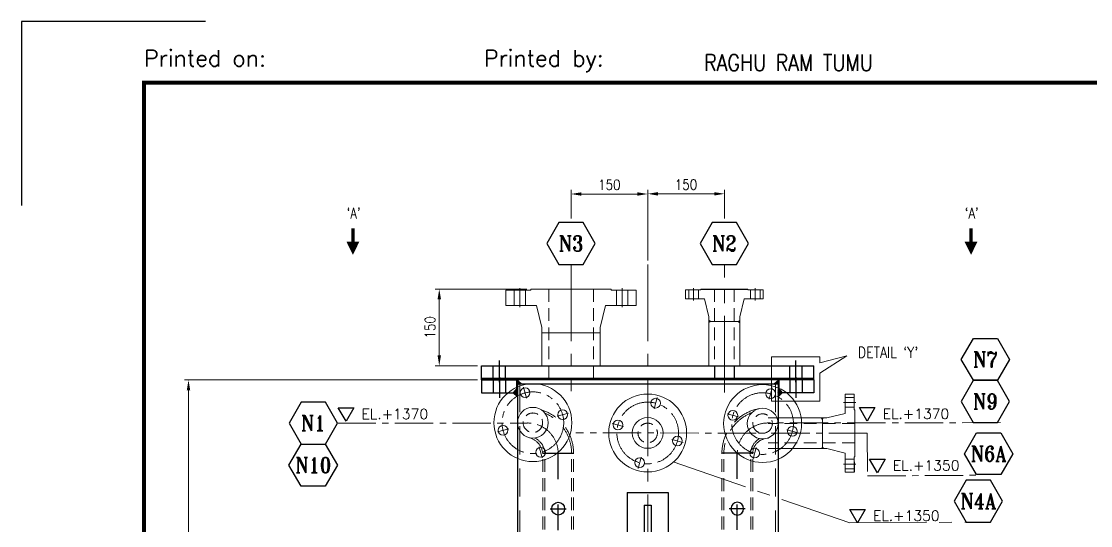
# Model space of a CAD drawing. Header units: inches. Extents: x -31906 to -25178, y -20157 to -15405.
# Drawn here: x -31906 to -29815, y -16391 to -15405 of the extents above; entities that cross this region are included whole.
import ezdxf
from ezdxf.enums import TextEntityAlignment as Align

# ---------------------------------------------------------------- set-up
doc = ezdxf.new("R2010")
doc.units = ezdxf.units.IN
doc.header["$LTSCALE"] = 200
doc.header["$MEASUREMENT"] = 0
for name, pattern in [('CENTER', [2, 1.25, -0.25, 0.25, -0.25]), ('CENTER2', [1.125, 0.75, -0.125, 0.125, -0.125]), ('HIDDEN', [0.375, 0.25, -0.125]), ('PHANTOM2', [1.25, 0.625, -0.125, 0.125, -0.125, 0.125, -0.125])]:
    doc.linetypes.add(name, pattern=pattern)
for name, color, linetype, lineweight in [('1 (CEN)', 1, 'CENTER2', 9), ('2', 2, 'CENTER', 20), ('AM_5', 3, 'Continuous', 15), ('Center line', 2, 'CENTER2', 9), ('EQUIPMENT', 4, 'Continuous', 13), ('Hidden Line', 3, 'HIDDEN', 9), ('OBJECT', 7, 'Continuous', 18)]:
    doc.layers.add(name, color=color, linetype=linetype, lineweight=lineweight)
for name, color, linetype in [('BORDER1', 3, 'Continuous'), ('BORDER2', 7, 'Continuous'), ('CENTER', 1, 'CENTER'), ('CENTRE', 1, 'CENTER2'), ('DIMENSION', 8, 'Continuous'), ('text', 3, 'Continuous'), ('WELD', 5, 'Continuous')]:
    doc.layers.add(name, color=color, linetype=linetype)
doc.styles.add('ROMANC', font='ROMANC', dxfattribs={"height": 5})
doc.styles.add('ROMAND', font='romand.shx', dxfattribs={"width": 0.8})
doc.styles.add('ROMANS', font='romans.shx', dxfattribs={"width": 0.85})
doc.styles.add('ROMANT', font='romant.shx')
doc.styles.get("Standard").update_dxf_attribs({"font": 'romans.shx'})
doc.dimstyles.new('VEP-8$0', dxfattribs={"dimscale": 8, "dimtxt": 2.5, "dimasz": 2.5, "dimexe": 1, "dimexo": 1, "dimgap": 1, "dimtad": 1, "dimdec": 1, "dimlfac": -1, "dimzin": 9, "dimdsep": 46, "dimtxsty": 'ROMANS', "dimcen": 0, "dimclrd": 256, "dimclre": 256, "dimclrt": 3, "dimadec": 0, "dimazin": 2, "dimtfac": 1, "dimtdec": 1, "dimtmove": 0, "dimatfit": 3, "dimfxl": 1, "dimlwd": -1, "dimlwe": -1, "dimarcsym": 1})

# ---------------------------------------------------------------- blocks, each defined once
blk = doc.blocks.new('0')
at = {"layer": 'BORDER1', "color": 154, "true_color": 0x1859a9, "const_width": 1}
blk.add_lwpolyline([(0, 564), (796, 564), (796, 0), (0, 0)], close=True, dxfattribs=at)
at = {"layer": 'BORDER2'}
blk.add_lwpolyline([(15, 579), (-30, 579), (-30, 534)], dxfattribs=at)
at = {"layer": 'BORDER2', "color": 7, "style": 'ROMANS'}
blk.add_text('Printed on:                 Printed by:', height=4, dxfattribs=at).set_placement((0, 568))
at = {"layer": 'BORDER2', "color": 7, "char_height": 4, "attachment_point": 7, "style": 'ROMANS'}
for s, insert in [('RAGHU RAM TUMU', (136.97, 566.89)), ('{\\W0.8;}', (38.6, 566.89))]:
    blk.add_mtext(s, dxfattribs=dict(at, insert=insert))
at = {"layer": 'BORDER2', "flags": 8}
for tag, height, style, p in [('REV-A', 2.7, 'ROMANS', (662.76, 118.68)), ('RE-A', 7, 'ROMANT', (745.34, 6.15))]:
    blk.add_attdef(tag, text='', height=height, dxfattribs=dict(at, style=style)).set_placement(p, align=Align.CENTER)
at = {"layer": 'BORDER2', "style": 'ROMANS', "width": 4.59626}
blk.add_attdef('DATE-A', text='', height=2.7, dxfattribs=at).set_placement((668.47, 118.68), (681.47, 118.68), align=Align.FIT)
at = {"layer": 'BORDER2'}
for tag, height, style, p in [('DRN-A', 2.7, 'ROMANS', (689.55, 118.68)), ('CHD-A', 2.7, 'ROMANS', (701.61, 118.68)), ('APD-A', 2.7, 'ROMANS', (713.32, 118.68)), ('CONS_CONT_VEND', 3.5, 'ROMANC', (726, 61.94))]:
    blk.add_attdef(tag, text='', height=height, dxfattribs=dict(at, style=style)).set_placement(p, align=Align.CENTER)
at = {"layer": 'BORDER2', "style": 'ROMANS', "width": 0.8}
for tag, p, height in [('1:X', (670.77, 103.49), 3), ('LOC', (709.61, 103.49), 3), ('PROJ_NO', (774.84, 103.49), 3), ('CONS_DRG_NO', (681.74, 53.26), 2.5)]:
    blk.add_attdef(tag, p, '', height=height, dxfattribs=at)
at = {"layer": 'BORDER2', "lineweight": 30, "width": 0.8, "flags": 104}
blk.add_attdef('COMMENTS-A', text='', height=2.2, dxfattribs=at).set_placement((720.55, 120.5), align=Align.MIDDLE_LEFT)
at = {"layer": 'BORDER2', "style": 'ROMANS', "width": 0.8}
for tag, p in [('PROJECT_TITLE_1', (726, 45.91)), ('PROJECT_TITLE_2', (726, 40.58))]:
    blk.add_attdef(tag, text='', height=3.5, dxfattribs=at).set_placement(p, align=Align.MIDDLE)
at = {"layer": 'BORDER2', "style": 'ROMANT', "width": 0.8}
for tag, p in [('DRG_TITLE_1', (726, 29.73)), ('DRG_TITLE_2', (726, 23.03)), ('DRG_TITLE_3', (726, 16.33))]:
    blk.add_attdef(tag, text='', height=4, dxfattribs=at).set_placement(p, align=Align.CENTER)
at = {"layer": 'BORDER2', "style": 'ROMANT'}
for tag, p in [('AR', (668.95, 6.15)), ('PA', (683.03, 6.15)), ('DC', (697.09, 6.15)), ('TS', (775.94, 6.15))]:
    blk.add_attdef(tag, p, '', height=7, dxfattribs=at)
for tag, p in [('SRNO', (736.79, 6.15)), ('SH', (771.83, 6.2))]:
    blk.add_attdef(tag, text='', height=7, dxfattribs=at).set_placement(p, align=Align.RIGHT)
at = {"layer": 'BORDER2', "style": 'ROMANS', "flags": 2}
blk.add_attdef('TB_VERSION', text='', height=2, dxfattribs=at).set_placement((1, -1), align=Align.TOP_LEFT)
blk = doc.blocks.new('A$C5ec613ee')
for p, q in [((-40, 100), (-40, -100)), ((-40, 100), (40, 100)), ((40, 100), (40, -100)), ((-7, 75), (-7, -75)), ((-7, 75), (7, 75)), ((7, 75), (7, -75)), ((7, 20), (-7, 20)), ((-7, -20), (7, -20)), ((7, -75), (-7, -75)), ((-40, -100), (40, -100))]:
    blk.add_line(p, q)
at = {"layer": 'CENTRE', "linetype": 'CENTER', "ltscale": 8}
blk.add_line((-53.5, 0), (53.5, 0), dxfattribs=at)
blk = doc.blocks.new('*D118')
at = {"layer": 'AM_5', "color": 8, "transparency": 16777216}
for p, q in [((-31014.2, -16106.3), (-31587.5, -16106.3)), ((-31579.5, -17586.3), (-31579.5, -16126.3)), ((-30944.2, -17606.3), (-31587.5, -17606.3))]:
    blk.add_line(p, q, dxfattribs=at)
for points in [[(-31576.2, -16126.3), (-31582.8, -16126.3), (-31579.5, -16106.3)], [(-31582.8, -17586.3), (-31576.2, -17586.3), (-31579.5, -17606.3)]]:
    blk.add_solid(points, dxfattribs=at)
at = {"layer": 'Defpoints', "color": 0, "transparency": 16777216}
for p in [(-31579.5, -16106.3), (-31006.2, -16106.3), (-30936.2, -17606.3)]:
    blk.add_point(p, dxfattribs=at)
at = {"layer": 'AM_5', "color": 3, "transparency": 16777216, "insert": (-31597.5, -16880.5), "char_height": 20, "attachment_point": 5, "rotation": 90, "style": 'ROMANS'}
blk.add_mtext('1500 FROM T.L. TO FLANGE FACE', dxfattribs=at)
blk = doc.blocks.new('*D121')
at = {"layer": 'AM_5', "color": 8, "transparency": 16777216}
for p, q in [((-30917.8, -15928.3), (-31097, -15928.3)), ((-31089, -16058.3), (-31089, -15948.3)), ((-31014.2, -16078.3), (-31097, -16078.3))]:
    blk.add_line(p, q, dxfattribs=at)
for points in [[(-31085.6, -15948.3), (-31092.3, -15948.3), (-31089, -15928.3)], [(-31092.3, -16058.3), (-31085.6, -16058.3), (-31089, -16078.3)]]:
    blk.add_solid(points, dxfattribs=at)
at = {"layer": 'Defpoints', "color": 0, "transparency": 16777216}
for p in [(-31089, -15928.3), (-30909.8, -15928.3), (-31006.2, -16078.3)]:
    blk.add_point(p, dxfattribs=at)
at = {"layer": 'AM_5', "color": 3, "transparency": 16777216, "insert": (-31107, -16003.3), "char_height": 20, "attachment_point": 5, "rotation": 90, "style": 'ROMANS'}
blk.add_mtext('150', dxfattribs=at)
blk = doc.blocks.new('*D122')
at = {"layer": 'AM_5', "color": 8, "transparency": 16777216}
for p, q in [((-30831.2, -15790.2), (-30831.2, -15734.4)), ((-30811.2, -15742.4), (-30701.2, -15742.4)), ((-30681.2, -15872.2), (-30681.2, -15734.4))]:
    blk.add_line(p, q, dxfattribs=at)
for points in [[(-30811.2, -15739.1), (-30811.2, -15745.7), (-30831.2, -15742.4)], [(-30701.2, -15745.7), (-30701.2, -15739.1), (-30681.2, -15742.4)]]:
    blk.add_solid(points, dxfattribs=at)
at = {"layer": 'Defpoints', "color": 0, "transparency": 16777216}
for p in [(-30681.2, -15742.4), (-30831.2, -15798.2), (-30681.2, -15880.2)]:
    blk.add_point(p, dxfattribs=at)
at = {"layer": 'AM_5', "color": 3, "transparency": 16777216, "insert": (-30756.2, -15724.4), "char_height": 20, "attachment_point": 5, "style": 'ROMANS'}
blk.add_mtext('150', dxfattribs=at)
blk = doc.blocks.new('A$C32f367a6')
at = {"layer": 'text'}
for p, q in [((-18.1, 31.4), (18.1, 31.4)), ((0, 0), (-18.1, 31.4)), ((18.1, 31.4), (0, 0))]:
    blk.add_line(p, q, dxfattribs=at)
blk = doc.blocks.new('A$C100c5a09')
blk.add_circle((0, 0), 12.5)
at = {"layer": 'CENTER'}
blk.add_line((-15.8, 0), (15.8, 0), dxfattribs=at)
blk = doc.blocks.new('*D124')
at = {"layer": 'AM_5', "color": 8, "transparency": 16777216}
for p, q in [((-30681.2, -15872.2), (-30681.2, -15734)), ((-30661.2, -15742), (-30551.2, -15742)), ((-30531.2, -15790.2), (-30531.2, -15734))]:
    blk.add_line(p, q, dxfattribs=at)
for points in [[(-30661.2, -15738.7), (-30661.2, -15745.4), (-30681.2, -15742)], [(-30551.2, -15745.4), (-30551.2, -15738.7), (-30531.2, -15742)]]:
    blk.add_solid(points, dxfattribs=at)
at = {"layer": 'Defpoints', "color": 0, "transparency": 16777216}
for p in [(-30531.2, -15742), (-30531.2, -15798.2), (-30681.2, -15880.2)]:
    blk.add_point(p, dxfattribs=at)
at = {"layer": 'AM_5', "color": 3, "transparency": 16777216, "insert": (-30606.2, -15724), "char_height": 20, "attachment_point": 5, "style": 'ROMANS'}
blk.add_mtext('150', dxfattribs=at)

msp = doc.modelspace()

# ---------------------------------------------------------------- hatches: boundary and pattern name
h = msp.add_hatch(color=5)
h.set_gradient(color1=(0, 0, 255), one_color=1, tint=1, name='INVCYLINDER')
h.paths.add_polyline_path([(-30561.33, -15993.64), (-30558.93, -15991.8), (-30561.33, -15989.96)])
h = msp.add_hatch(color=5)
h.set_gradient(color1=(0, 0, 255), one_color=1, tint=1, name='INVCYLINDER')
h.paths.add_polyline_path([(-30501.13, -15993.64), (-30501.13, -15989.96), (-30503.53, -15991.8)])
h = msp.add_hatch(color=5)
h.set_gradient(color1=(0, 0, 255), one_color=1, tint=1, name='INVCYLINDER')
h.paths.add_polyline_path([(-30341.41, -16180.3), (-30337.72, -16180.3), (-30339.57, -16182.7)])
h = msp.add_hatch(color=5)
h.set_gradient(color1=(0, 0, 255), one_color=1, tint=1, name='INVCYLINDER')
h.paths.add_polyline_path([(-30341.38, -16240.5), (-30339.54, -16238.1), (-30337.7, -16240.5)])
at = {"layer": '2'}
h = msp.add_hatch(dxfattribs=at)
h.set_pattern_fill('ANSI37', color=256, scale=5)
h.set_pattern_definition([(45, (-31635.0402, -13084.7561), (-0.44194174, 0.44194174), []), (135, (-31635.0402, -13084.7561), (-0.44194174, -0.44194174), [])])
h.paths.add_polyline_path([(-31006.23, -16103.3), (-31006.23, -16106.3), (-30983.23, -16106.3), (-30983.23, -16103.3)])
h.paths.add_polyline_path([(-30937.73, -16106.3), (-30937.73, -16103.3), (-30959.23, -16103.3), (-30959.23, -16106.3)])
h = msp.add_hatch(dxfattribs=at)
h.set_pattern_fill('ANSI37', color=256, scale=5)
h.set_pattern_definition([(45, (-32352.0402, -13084.7561), (-0.44194174, 0.44194174), []), (135, (-32352.0402, -13084.7561), (-0.44194174, -0.44194174), [])])
h.paths.add_polyline_path([(-30379.23, -16103.3), (-30356.23, -16103.3), (-30356.23, -16106.3), (-30379.23, -16106.3)])
h.paths.add_polyline_path([(-30424.73, -16103.3), (-30403.23, -16103.3), (-30403.23, -16106.3), (-30424.83, -16106.3), (-30424.73, -16106.3)])
at = {"layer": 'WELD'}
h = msp.add_hatch(dxfattribs=at)
h.set_pattern_fill('ANSI37', color=256, scale=5)
h.set_pattern_definition([(45, (9053.0043, -21091.5613), (-0.441941738, 0.441941738), []), (135, (9053.0043, -21091.5613), (-0.441941738, -0.441941738), [])])
h.paths.add_polyline_path([(-30944.23, -16131.3), (-30936.23, -16131.3), (-30936.23, -16139.3)])
h.paths.add_polyline_path([(-30937.73, -16123.3), (-30937.73, -16131.3), (-30944.23, -16131.3)])
h.paths.add_polyline_path([(-30937.73, -16123.3), (-30936.23, -16123.3), (-30936.23, -16131.3), (-30937.73, -16131.3)])
h = msp.add_hatch(dxfattribs=at)
h.set_pattern_fill('ANSI37', color=256, scale=5)
h.set_pattern_definition([(45, (-31640.0402, -13084.7561), (-0.44194174, 0.44194174), []), (135, (-31640.0402, -13084.7561), (-0.44194174, -0.44194174), [])])
h.paths.add_polyline_path([(-30937.73, -16114.3), (-30928.23, -16114.3), (-30937.73, -16106.3)])
h = msp.add_hatch(dxfattribs=at)
h.set_pattern_fill('ANSI37', color=256, scale=5)
h.set_pattern_definition([(45, (-32346.0402, -13084.7561), (-0.44194174, 0.44194174), []), (135, (-32346.0402, -13084.7561), (-0.44194174, -0.44194174), [])])
h.paths.add_polyline_path([(-30424.73, -16114.3), (-30424.73, -16106.3), (-30424.83, -16106.3), (-30434.23, -16114.3)])
h = msp.add_hatch(dxfattribs=at)
h.set_pattern_fill('ANSI37', color=256, scale=5)
h.set_pattern_definition([(45, (8347.0043, -21091.5613), (-0.441941738, 0.441941738), []), (135, (8347.0043, -21091.5613), (-0.441941738, -0.441941738), [])])
h.paths.add_polyline_path([(-30418.23, -16131.3), (-30426.23, -16131.3), (-30426.23, -16139.3)])
h.paths.add_polyline_path([(-30424.73, -16123.3), (-30424.73, -16131.3), (-30418.23, -16131.3)])
h.paths.add_polyline_path([(-30424.73, -16123.3), (-30426.23, -16123.3), (-30426.23, -16131.3), (-30424.73, -16131.3)])

# ---------------------------------------------------------------- linework, layer by layer
for p, q in [((-30577.28, -15928.3), (-30485.18, -15928.3)), ((-30558.93, -15991.8), (-30561.33, -15989.96)), ((-30558.93, -15991.8), (-30561.33, -15993.64)), ((-30503.53, -15991.8), (-30501.13, -15989.96)), ((-30503.53, -15991.8), (-30501.13, -15993.64)), ((-31006.23, -16078.3), (-30356.23, -16078.3)), ((-31006.23, -16103.3), (-31006.23, -16078.3)), ((-30983.23, -16103.3), (-30983.23, -16078.3)), ((-30959.23, -16103.3), (-30959.23, -16078.3)), ((-30550.26, -16078.3), (-30550.26, -16103.3)), ((-30512.2, -16078.3), (-30512.2, -16103.3)), ((-30403.23, -16103.3), (-30403.23, -16078.3)), ((-30379.23, -16103.3), (-30379.23, -16078.3)), ((-30356.23, -16103.3), (-30356.23, -16078.3)), ((-31006.23, -16106.3), (-31006.23, -16103.3)), ((-30356.23, -16103.3), (-31006.23, -16103.3)), ((-30410.23, -16103.3), (-31001.23, -16103.3)), ((-30983.23, -16103.3), (-30983.23, -16106.3)), ((-30959.23, -16103.3), (-30959.23, -16106.3)), ((-30937.73, -16106.3), (-30937.73, -16103.3)), ((-30424.73, -16106.3), (-30424.73, -16103.3)), ((-30403.23, -16103.3), (-30403.23, -16106.3)), ((-30379.23, -16103.3), (-30379.23, -16106.3)), ((-30356.23, -16106.3), (-30356.23, -16103.3)), ((-31006.23, -16106.3), (-30937.63, -16106.3)), ((-31006.23, -16106.3), (-31006.23, -16106.3)), ((-31006.23, -16106.3), (-31006.23, -16131.3)), ((-30410.23, -16106.3), (-31001.23, -16106.3)), ((-30983.23, -16106.3), (-30983.23, -16131.3)), ((-30959.23, -16106.3), (-30959.23, -16131.3)), ((-30937.73, -16123.3), (-30944.23, -16131.3)), ((-30937.73, -16106.3), (-30937.73, -16131.3)), ((-30928.23, -16114.3), (-30937.73, -16106.3)), ((-30424.73, -16114.3), (-30937.73, -16114.3)), ((-30936.23, -16123.3), (-30937.73, -16123.3)), ((-30936.23, -16114.3), (-30936.23, -17606.88)), ((-30434.23, -16114.3), (-30424.83, -16106.3)), ((-30426.23, -16114.3), (-30426.23, -17606.88)), ((-30426.23, -16123.3), (-30424.73, -16123.3)), ((-30405.23, -16106.3), (-30424.83, -16106.3)), ((-30405.23, -16106.3), (-30424.83, -16106.3)), ((-30356.23, -16106.3), (-30424.83, -16106.3)), ((-30424.73, -16106.3), (-30424.73, -16131.3)), ((-30424.73, -16123.3), (-30418.23, -16131.3)), ((-30356.23, -16106.3), (-30405.23, -16106.3)), ((-30403.23, -16106.3), (-30403.23, -16131.3)), ((-30379.23, -16106.3), (-30379.23, -16131.3)), ((-30356.23, -16106.3), (-30356.23, -16131.3)), ((-30356.23, -16106.3), (-30356.23, -16106.3)), ((-31006.23, -16131.3), (-30936.23, -16131.3)), ((-30944.23, -16131.3), (-30936.23, -16139.3)), ((-30356.23, -16131.3), (-30426.23, -16131.3)), ((-30418.23, -16131.3), (-30426.23, -16139.3)), ((-30339.57, -16182.69), (-30341.41, -16180.29)), ((-30339.57, -16182.69), (-30337.73, -16180.29)), ((-30886.46, -16249.71), (-30826.13, -16249.71)), ((-30475.88, -16249.71), (-30536.21, -16249.71)), ((-30339.54, -16238.1), (-30341.38, -16240.5)), ((-30339.54, -16238.1), (-30337.7, -16240.5))]:
    msp.add_line(p, q)
for points in [[(-30854.91, -15798.16), (-30878.59, -15839.17), (-30854.91, -15880.18), (-30807.56, -15880.18), (-30783.88, -15839.17), (-30807.56, -15798.16)], [(-30554.91, -15798.16), (-30578.59, -15839.17), (-30554.91, -15880.18), (-30507.56, -15880.18), (-30483.88, -15839.17), (-30507.56, -15798.16)], [(-29996.84, -16024.87), (-29973.16, -16065.88), (-29996.84, -16106.88), (-30044.19, -16106.88), (-30067.86, -16065.88), (-30044.19, -16024.87)], [(-30044.47, -16107.16), (-30068.15, -16148.17), (-30044.47, -16189.17), (-29997.12, -16189.17), (-29973.45, -16148.17), (-29997.12, -16107.16)], [(-31359.1, -16149.6), (-31382.77, -16190.61), (-31359.1, -16231.62), (-31311.75, -16231.62), (-31288.07, -16190.61), (-31311.75, -16149.6)], [(-29990.61, -16209.45), (-29966.93, -16250.46), (-29990.61, -16291.47), (-30037.96, -16291.47), (-30061.64, -16250.46), (-30037.96, -16209.45)], [(-31311.92, -16231.78), (-31288.24, -16272.79), (-31311.92, -16313.8), (-31359.27, -16313.8), (-31382.94, -16272.79), (-31359.27, -16231.78)], [(-30058.03, -16302.49), (-30081.7, -16343.5), (-30058.03, -16384.51), (-30010.68, -16384.51), (-29987, -16343.5), (-30010.68, -16302.49)]]:
    msp.add_lwpolyline(points, close=True)
at = {"layer": '1 (CEN)'}
for p, q in [((-30831.23, -15880.18), (-30831.23, -16128.26)), ((-30681.23, -15880.18), (-30681.23, -17966.79)), ((-30531.23, -16130.86), (-30531.23, -15880.18)), ((-30631.5, -16266.5), (-30285.97, -16386)), ((-30285.97, -16386), (-30058.03, -16384.51))]:
    msp.add_line(p, q, dxfattribs=at)
at = {"layer": '1 (CEN)', "ltscale": 0.5}
for p, q in [((-31288.07, -16190.61), (-30916.52, -16190.61)), ((-30469.02, -16210.5), (-30821.5, -16209.5)), ((-29990.8, -16189.73), (-30445.74, -16190.36)), ((-29990.8, -16189.73), (-30443.96, -16190.36)), ((-30251.88, -16210.5), (-30469.02, -16210.5)), ((-30251.88, -16210.5), (-30251.5, -16294)), ((-30251.5, -16294), (-30032.28, -16292.71))]:
    msp.add_line(p, q, dxfattribs=at)
for centre in [(-30905.83, -16189.89), (-30456.42, -16191.53), (-30681.23, -16209.9)]:
    msp.add_circle(centre, 60.3, dxfattribs=at)
for centre, start, end in [((-30916.6, -16250.66), 0, 90), ((-30445.74, -16250.66), 90, 180)]:
    msp.add_arc(centre, 60.3, start, end, dxfattribs=at)
at = {"layer": 'CENTER'}
for p, q in [((-30971.23, -16110.52), (-30971.23, -16068.47)), ((-30391.23, -16110.52), (-30391.23, -16068.47)), ((-30971.23, -16101.08), (-30971.23, -16141.13)), ((-30391.23, -16101.08), (-30391.23, -16141.13)), ((-30856.3, -17499.75), (-30856.3, -16249.71)), ((-30856.22, -17500.01), (-30856.22, -16249.96)), ((-30506.04, -17499.75), (-30506.04, -16249.71))]:
    msp.add_line(p, q, dxfattribs=at)
at = {"layer": 'Center line', "ltscale": 0.6}
for p, q in [((-30931.23, -15926.95), (-30931.23, -15963.74)), ((-30731.23, -15926.95), (-30731.23, -15963.74)), ((-30591.53, -15926.63), (-30591.53, -15950.47)), ((-30470.93, -15926.63), (-30470.93, -15950.47)), ((-30923.88, -16120.11), (-30918.14, -16142.17)), ((-30437.86, -16121.88), (-30443.76, -16143.9)), ((-30662.68, -16140.64), (-30668.58, -16162.66)), ((-30274.37, -16150.1), (-30298.21, -16150.1)), ((-30836.43, -16171.45), (-30858.5, -16177.19)), ((-30525.68, -16172.58), (-30503.65, -16178.48)), ((-30953.12, -16201.81), (-30975.18, -16207.55)), ((-30750.49, -16191.34), (-30728.47, -16197.24)), ((-30408.8, -16204.02), (-30386.78, -16209.92)), ((-30611.98, -16228.46), (-30634, -16222.55)), ((-30887.77, -16258.89), (-30893.51, -16236.82)), ((-30474.98, -16260.39), (-30469.07, -16238.37)), ((-30699.79, -16279.15), (-30693.89, -16257.13)), ((-30274.37, -16270.7), (-30298.21, -16270.7)), ((-30274.37, -16270.7), (-30298.21, -16270.7))]:
    msp.add_line(p, q, dxfattribs=at)
at = {"layer": 'DIMENSION'}
msp.add_line((-30277.52, -16266.6), (-30277.52, -16286.6), dxfattribs=at)
at = {"layer": 'EQUIPMENT'}
for p, q in [((-30958.73, -15930.3), (-30958.73, -15960.4)), ((-30958.73, -15930.3), (-30909.83, -15930.3)), ((-30909.83, -15928.3), (-30752.63, -15928.3)), ((-30909.83, -15928.3), (-30909.83, -15930.3)), ((-30752.63, -15928.3), (-30752.63, -15930.3)), ((-30703.73, -15930.3), (-30752.63, -15930.3)), ((-30703.73, -15930.3), (-30703.73, -15960.4)), ((-30607.43, -15947.3), (-30607.43, -15929.8)), ((-30607.43, -15929.8), (-30577.18, -15929.8)), ((-30601.03, -15929.8), (-30601.03, -15947.3)), ((-30582.03, -15929.8), (-30582.03, -15947.3)), ((-30577.18, -15928.3), (-30577.18, -15929.8)), ((-30485.28, -15928.3), (-30485.28, -15929.8)), ((-30455.03, -15929.8), (-30485.28, -15929.8)), ((-30480.43, -15929.8), (-30480.43, -15947.3)), ((-30461.43, -15929.8), (-30461.43, -15947.3)), ((-30455.03, -15947.3), (-30455.03, -15929.8)), ((-30607.43, -15947.3), (-30570.08, -15947.3)), ((-30561.33, -15982.96), (-30570.08, -15947.3)), ((-30501.13, -15982.96), (-30492.38, -15947.3)), ((-30455.03, -15947.3), (-30492.38, -15947.3)), ((-30958.73, -15960.4), (-30898.63, -15960.4)), ((-30888.38, -16003.85), (-30898.63, -15960.4)), ((-30774.08, -16003.85), (-30763.83, -15960.4)), ((-30703.73, -15960.4), (-30763.83, -15960.4)), ((-30561.33, -15982.96), (-30561.33, -16078.3)), ((-30503.53, -15991.8), (-30558.93, -15991.8)), ((-30501.13, -15982.96), (-30501.13, -16078.3)), ((-30888.38, -16003.85), (-30888.38, -16078.3)), ((-30888.38, -16014.3), (-30774.08, -16014.3)), ((-30774.08, -16003.85), (-30774.08, -16078.3)), ((-30570.23, -16078.3), (-30492.23, -16078.3)), ((-30295.04, -16134.2), (-30295.04, -16171.55)), ((-30295.04, -16134.2), (-30277.54, -16134.2)), ((-30277.54, -16140.6), (-30295.04, -16140.6)), ((-30277.54, -16134.2), (-30277.54, -16164.45)), ((-30277.54, -16159.6), (-30295.04, -16159.6)), ((-30276.04, -16164.45), (-30277.54, -16164.45)), ((-30276.04, -16256.35), (-30276.04, -16164.45)), ((-30330.7, -16180.3), (-30445.74, -16180.3)), ((-30339.54, -16182.7), (-30339.54, -16238.1)), ((-30330.7, -16180.3), (-30295.04, -16171.55)), ((-30330.7, -16240.5), (-30445.74, -16240.5)), ((-30330.7, -16240.5), (-30295.04, -16249.25)), ((-30295.04, -16286.6), (-30295.04, -16249.25)), ((-30277.54, -16261.2), (-30295.04, -16261.2)), ((-30277.54, -16261.2), (-30295.04, -16261.2)), ((-30277.54, -16286.6), (-30277.54, -16256.35)), ((-30276.04, -16256.35), (-30277.54, -16256.35)), ((-30277.54, -16280.2), (-30295.04, -16280.2)), ((-30295.04, -16286.6), (-30277.54, -16286.6))]:
    msp.add_line(p, q, dxfattribs=at)
for centre, radius in [((-30905.83, -16189.89), 76.2), ((-30921.01, -16131.14), 9.5), ((-30456.42, -16191.53), 76.2), ((-30440.81, -16132.89), 9.5), ((-30681.23, -16209.9), 76.2), ((-30665.63, -16151.65), 9.5), ((-30905.83, -16189.89), 30.1), ((-30847.47, -16174.32), 9.5), ((-30514.66, -16175.53), 9.5), ((-30456.42, -16191.53), 30.1), ((-30739.48, -16194.29), 9.5), ((-30681.23, -16209.9), 30.1), ((-30964.18, -16204.68), 9.5), ((-30398.17, -16206.74), 9.5), ((-30622.99, -16225.5), 9.5), ((-30890.64, -16247.86), 9.5), ((-30472.03, -16249.38), 9.5), ((-30696.84, -16268.14), 9.5)]:
    msp.add_circle(centre, radius, dxfattribs=at)
at = {"layer": 'Hidden Line', "ltscale": 5}
for p, q in [((-30942.35, -15930.3), (-30942.35, -15960.4)), ((-30920.12, -15930.3), (-30920.12, -15960.4)), ((-30742.35, -15930.3), (-30742.35, -15960.4)), ((-30720.12, -15930.3), (-30720.12, -15960.4))]:
    msp.add_line(p, q, dxfattribs=at)
at = {"layer": 'OBJECT', "linetype": 'HIDDEN', "lineweight": 15, "ltscale": 0.5}
for p, q in [((-30874.89, -15928.3), (-30874.89, -16078.3)), ((-30787.57, -15928.3), (-30787.57, -16078.3)), ((-30550.26, -15928.3), (-30550.26, -16078.3)), ((-30512.2, -15928.3), (-30512.2, -16078.3)), ((-30874.89, -16078.3), (-30874.89, -16103.3)), ((-30787.57, -16078.3), (-30787.57, -16103.3)), ((-30276.04, -16191.37), (-30445.74, -16191.37)), ((-30276.04, -16229.43), (-30445.74, -16229.43)), ((-30886.46, -17486.06), (-30886.46, -16249.71)), ((-30882.55, -17486.06), (-30882.55, -16249.71)), ((-30830.04, -17486.06), (-30830.04, -16249.71)), ((-30826.13, -17486.06), (-30826.13, -16249.71)), ((-30536.21, -17486.06), (-30536.21, -16249.71)), ((-30532.3, -17486.06), (-30532.3, -16249.71)), ((-30479.79, -17486.06), (-30479.79, -16249.71)), ((-30475.88, -17486.06), (-30475.88, -16249.71))]:
    msp.add_line(p, q, dxfattribs=at)
at = {"layer": 'OBJECT', "color": 252, "linetype": 'PHANTOM2', "lineweight": 15, "ltscale": 5}
for p, q in [((-30344.69, -16092.78, -0.29), (-30291.65, -16058.97, -0.29)), ((-30291.65, -16058.97, -0.29), (-30344.69, -16072.75, -0.29))]:
    msp.add_line(p, q, dxfattribs=at)
at = {"layer": 'OBJECT', "linetype": 'HIDDEN', "lineweight": 15, "ltscale": 1.1}
for p, q in [((-30931.23, -16114.3), (-30931.23, -17606.88)), ((-30431.23, -16114.3), (-30431.23, -17606.88))]:
    msp.add_line(p, q, dxfattribs=at)
at = {"layer": 'OBJECT', "color": 2, "lineweight": 15, "ltscale": 0.8}
for points in [[(-31257.9, -15861.48, 0, 25.6, 0), (-31257.9, -15835.36, 70.4, 25.89, 0)], [(-30048.71, -15861.48, 0, 25.6, 0), (-30048.71, -15835.36, 70.4, 25.89, 0)]]:
    msp.add_lwpolyline(points, format="xyseb", dxfattribs=at)
at = {"layer": 'OBJECT', "color": 2, "lineweight": 15, "ltscale": 0.8, "const_width": 6.4}
for points in [[(-31257.9, -15835.36), (-31257.9, -15809.67)], [(-30048.71, -15835.36), (-30048.71, -15809.67)]]:
    msp.add_lwpolyline(points, dxfattribs=at)
at = {"layer": 'OBJECT', "color": 252, "linetype": 'PHANTOM2', "lineweight": 15, "ltscale": 5, "elevation": -0.29}
msp.add_lwpolyline([(-30344.69, -16092.78), (-30344.69, -16147.67), (-30438.83, -16147.67), (-30438.83, -16060.67), (-30344.69, -16060.67), (-30344.69, -16072.75)], dxfattribs=at)
at = {"layer": 'OBJECT', "linetype": 'HIDDEN', "lineweight": 15, "ltscale": 0.5}
for centre in [(-30905.83, -16189.89), (-30456.42, -16191.53), (-30681.23, -16209.9)]:
    msp.add_circle(centre, 19.03, dxfattribs=at)
at = {"layer": 'OBJECT', "linetype": 'HIDDEN', "lineweight": 15, "ltscale": 1.1}
for centre, radius, start, end in [((-30915.85, -16250.38), 89.71, 359.82216, 72.85645), ((-30446.49, -16250.38), 89.71, 101.31878, 180.17784), ((-30916.6, -16250.66), 86.55, 359.99937, 66.5846), ((-30445.74, -16250.66), 86.55, 111.65402, 180.00063), ((-30922.56, -16254.07), 36.28, 5.39527, 73.34535), ((-30916.6, -16250.66), 34.05, 0, 65.08319), ((-30445.74, -16250.66), 34.05, 119.44888, 180), ((-30445.74, -16250.66), 30.15, 104.4095, 180), ((-30445.74, -16250.66), 30.15, 90, 90.36891)]:
    msp.add_arc(centre, radius, start, end, dxfattribs=at)

# ---------------------------------------------------------------- block references
for name, p in [('A$C5ec613ee', (-30681.23, -16426.37)), ('A$C100c5a09', (-30856.3, -16358.06)), ('A$C100c5a09', (-30856.3, -16358.06))]:
    msp.add_blockref(name, p)
at = {"xscale": -1}
msp.add_blockref('A$C100c5a09', (-30506.04, -16358.06), dxfattribs=at)
msp.add_blockref('A$C100c5a09', (-30506.04, -16358.06), dxfattribs=at)
at = {"layer": 'BORDER1', "xscale": 8.00000000000013, "yscale": 8.00000000000013, "zscale": 8.00000000000013}
msp.add_blockref('0', (-31666.42, -20036.64), dxfattribs=at)
at = {"layer": 'text', "xscale": 0.8333333333333334, "yscale": 0.8333333333333334, "zscale": 0.8333333333333334}
for p in [(-31271.4, -16186.83), (-30251.96, -16186.58), (-30232.01, -16287.62), (-30270.87, -16386)]:
    msp.add_blockref('A$C32f367a6', p, dxfattribs=at)

# ---------------------------------------------------------------- texts
at = {"style": 'ROMANT', "width": 0.85}
for tag, p in [('N3', (-30831.23, -15839.17)), ('N2', (-30531.23, -15839.17)), ('N7', (-30020.51, -16065.88)), ('N9', (-30020.8, -16148.17)), ('N1', (-31335.42, -16190.61)), ('N6A', (-30014.29, -16250.46)), ('N10', (-31335.59, -16272.79)), ('N4A', (-30034.35, -16343.5))]:
    msp.add_attdef(tag, text='', height=30, dxfattribs=at).set_placement(p, align=Align.MIDDLE)
at = {"layer": 'text', "color": 2, "lineweight": 15, "style": 'ROMAND', "width": 0.85}
msp.add_text("DETAIL `Y' ", height=21.2512, rotation=359.99989, dxfattribs=at).set_placement((-30204.85, -16052.26, -0.14), align=Align.MIDDLE_CENTER)
at = {"layer": 'text', "style": 'ROMANS'}
for s, p in [('EL.+1370', (-31240.98, -16182.75)), ('EL.+1370', (-30221.54, -16182.5)), ('EL.+1350', (-30201.59, -16283.54)), ('EL.+1350', (-30240.45, -16381.92))]:
    msp.add_text(s, height=20, dxfattribs=at).set_placement(p)
at = {"layer": 'text', "color": 64, "lineweight": 15, "char_height": 20.996, "attachment_point": 5, "style": 'ROMAND'}
for insert in [(-31256.42, -15779.79, -0.14), (-30047.23, -15779.79, -0.14)]:
    msp.add_mtext("\\A1;`A'", dxfattribs=dict(at, insert=insert))

# ---------------------------------------------------------------- dimensions: what is measured, and where the dimension line sits
at = {"layer": 'AM_5'}
for base, p1, p2, angle, picture, middle in [((-30681.23, -15742.4), (-30831.23, -15798.16), (-30681.23, -15880.18), 180, '*D122', (-30756.23, -15724.4)), ((-31088.96, -15928.3), (-31006.23, -16078.3), (-30909.83, -15928.3), 90, '*D121', (-31106.96, -16003.3))]:
    dim = msp.add_linear_dim(base=base, p1=p1, p2=p2, angle=angle, dimstyle='VEP-8$0', override={"dimclrd": 8, "dimclre": 8}, dxfattribs=at)
    dim.commit()
    dim.dimension.update_dxf_attribs({"geometry": picture, "text_midpoint": middle})
dim = msp.add_linear_dim(base=(-30531.23, -15742.03), p1=(-30681.23, -15880.18), p2=(-30531.23, -15798.16), dimstyle='VEP-8$0', override={"dimclrd": 8, "dimclre": 8}, dxfattribs=at)
dim.commit()
dim.dimension.update_dxf_attribs({"geometry": '*D124', "text_midpoint": (-30606.23, -15724.03)})
dim = msp.add_linear_dim(base=(-31579.5, -16106.3), p1=(-30936.23, -17606.3), p2=(-31006.23, -16106.3), angle=90, text='<> FROM T.L. TO FLANGE FACE', dimstyle='VEP-8$0', override={"dimclrd": 8, "dimclre": 8}, dxfattribs=at)
dim.commit()
dim.dimension.update_dxf_attribs({"geometry": '*D118', "text_midpoint": (-31579.5, -16880.5), "dimtype": 160})

doc.saveas('drawing.dxf')
